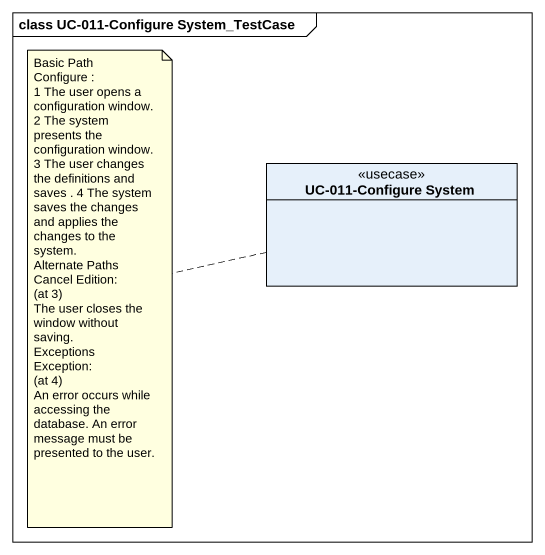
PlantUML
@startuml
mainframe class UC-011-Configure System_TestCase
hide circle
hide empty members
class "UC-011-Configure System" as UC_011_Configure_System <<usecase>>
note left of UC_011_Configure_System
  Basic Path
  Configure :
  1 The user opens a configuration window. 2 The system presents the configuration window. 3 The user changes the definitions and saves . 4 The system saves the changes and applies the changes to the system.
  Alternate Paths
  Cancel Edition:
  (at 3)
  The user closes the window without saving.
  Exceptions
  Exception:
  (at 4)
  An error occurs while accessing the database. An error message must be presented to the user.
end note
@enduml
